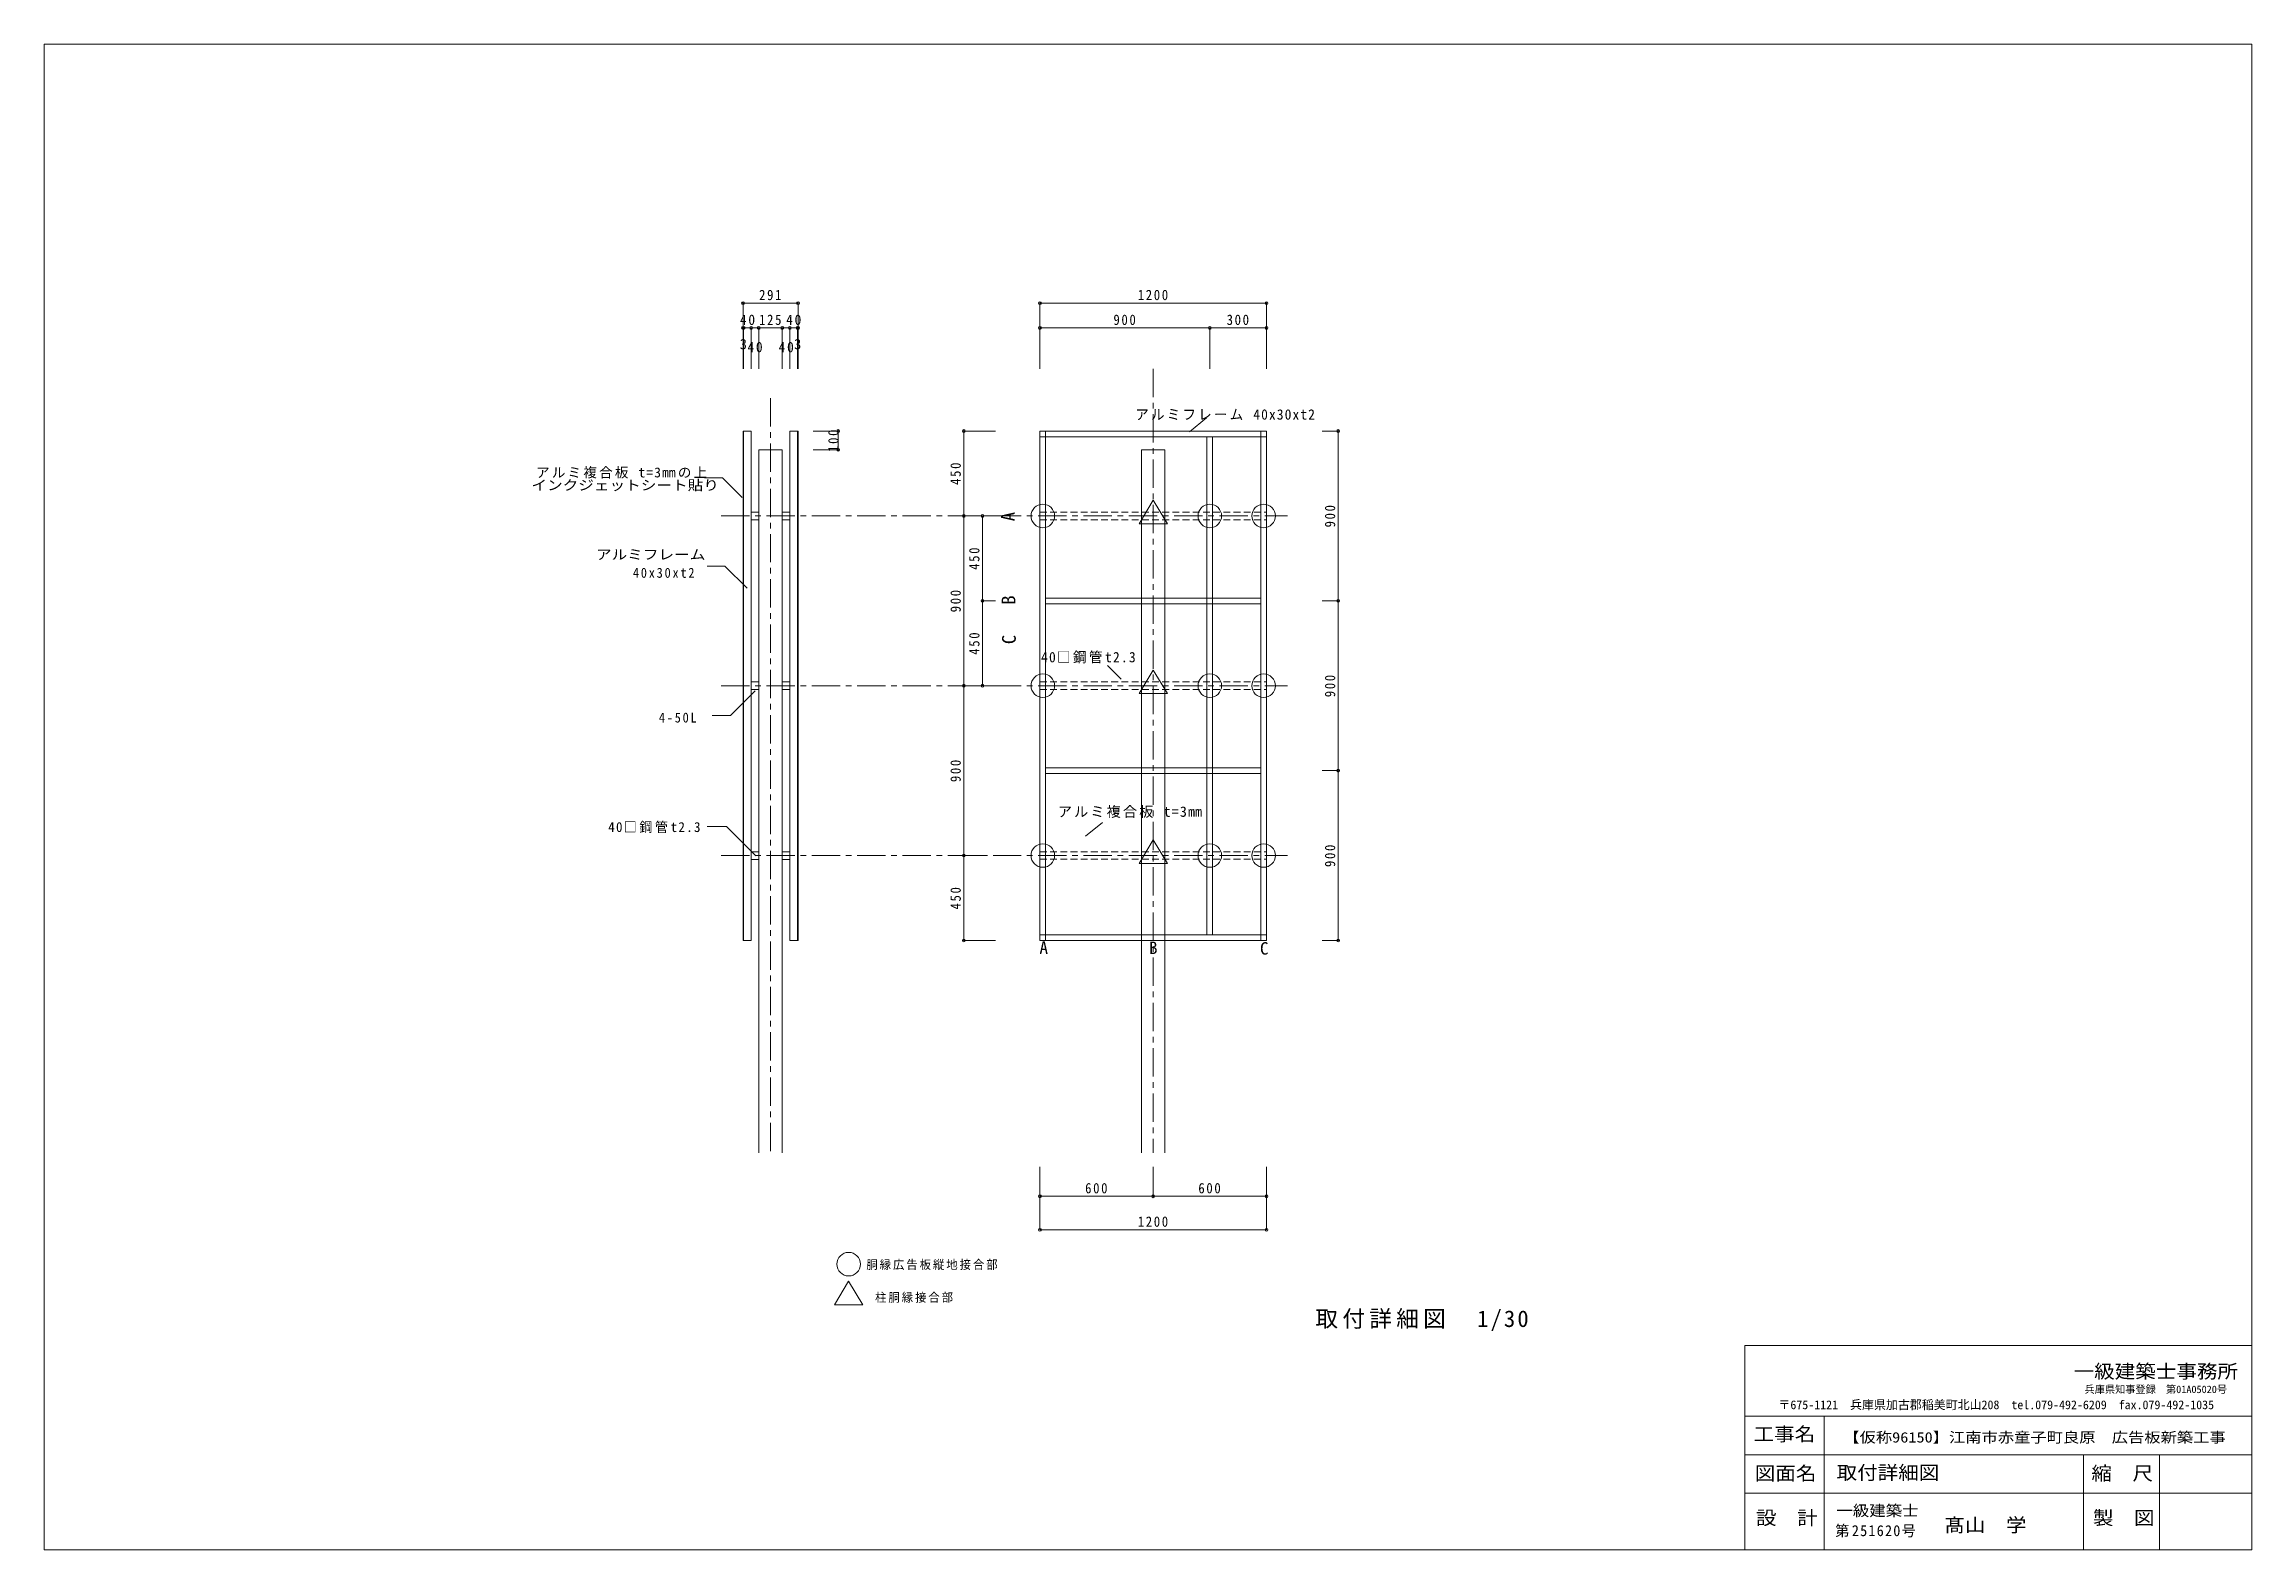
# Model space of a CAD drawing. Units: millimetres at full size, sheet at 1:30, with parts at 1:20 and 1:40. Extents: x -6170 to 5530, y -3753 to 4227.
import ezdxf
from ezdxf.enums import TextEntityAlignment as Align

# ---------------------------------------------------------------- set-up
doc = ezdxf.new("R2010")
doc.units = ezdxf.units.MM
doc.header["$LTSCALE"] = 30
doc.header["$PDMODE"] = 32
doc.header["$PDSIZE"] = 15
doc.linetypes.add('CHAIN1', pattern=[8, 5, -1, 1, -1])
doc.linetypes.add('DASHED1', pattern=[1.8, 1.2, -0.6])
for name, color, linetype, lineweight in [('0-0_芯', 7, 'Continuous', 9), ('0-2_躯体', 2, 'Continuous', 9), ('0-3_サッシ', 3, 'Continuous', 9), ('0-7_いろは', 7, 'Continuous', 9), ('0-8_外構', 7, 'DASHED1', 9), ('4-0', 3, 'Continuous', 9), ('6-0', 7, 'Continuous', 9)]:
    doc.layers.add(name, color=color, linetype=linetype, lineweight=lineweight)
doc.layers.add('7-0', color=7, linetype='Continuous')
doc.layers.add('7-A', color=7, linetype='Continuous')
doc.styles.add('ＭＳ ゴシック', font='')
doc.styles.get('ＭＳ ゴシック').set_extended_font_data('MS Gothic')

msp = doc.modelspace()

# ---------------------------------------------------------------- linework, layer by layer
at = {"layer": '0-0_芯', "color": 3, "linetype": 'CHAIN1'}
for p, q in [((-292.72, 2505.77), (-292.72, -1647.9)), ((-2320.7, 2350.95), (-2320.7, -1647.9))]:
    msp.add_line(p, q, dxfattribs=at)
at = {"layer": '0-0_芯', "color": 4}
for p, q in [((-2095.12, 2176.78), (-1962, 2176.78)), ((-2095.12, 2076.73), (-1962, 2076.73))]:
    msp.add_line(p, q, dxfattribs=at)
at = {"layer": '0-0_芯'}
for p, q in [((-1962, 2076.73), (-1962, 2176.78)), ((-461.92, 861.27), (-535.72, 933.58))]:
    msp.add_line(p, q, dxfattribs=at)
at = {"layer": '0-0_芯', "color": 5}
for p in [(-1962, 2176.78), (-1962, 2076.73)]:
    msp.add_point(p, dxfattribs=at)
at = {"layer": '0-2_躯体'}
for p, q in [((-2423.22, 2176.78), (-2466.24, 2176.78)), ((-2466.24, -523.22), (-2466.24, 2176.78)), ((-2463.24, -523.22), (-2463.24, 2176.78)), ((-2423.22, -523.22), (-2423.22, 2176.78)), ((-2218.18, 2176.78), (-2175.15, 2176.78)), ((-2218.18, -523.22), (-2218.18, 2176.78)), ((-2178.16, -523.22), (-2178.16, 2176.78)), ((-2175.15, -523.22), (-2175.15, 2176.78)), ((-892.72, 2176.78), (307.28, 2176.78)), ((-892.72, 2176.78), (-892.72, -523.22)), ((-892.72, 2146.77), (307.28, 2146.77)), ((-862.7, 2176.78), (-862.7, -523.22)), ((-7.72, 2146.77), (-7.72, -493.2)), ((22.29, 2146.77), (22.29, -493.2)), ((277.27, 2176.78), (277.27, -523.22)), ((307.28, 2176.78), (307.28, -523.22)), ((-862.7, 1291.79), (277.27, 1291.79)), ((-862.7, 1261.77), (277.27, 1261.77)), ((-862.7, 391.79), (277.27, 391.79)), ((-862.7, 361.77), (277.27, 361.77)), ((-2423.22, -523.22), (-2466.24, -523.22)), ((-2218.18, -523.22), (-2175.15, -523.22)), ((-892.72, -493.2), (307.28, -493.2)), ((-892.72, -523.22), (307.28, -523.22))]:
    msp.add_line(p, q, dxfattribs=at)
at = {"layer": '0-3_サッシ'}
for p, q in [((-2383.2, 2076.73), (-2383.2, -1647.9)), ((-355.22, 2076.73), (-230.22, 2076.73)), ((-355.22, 2076.73), (-355.22, -1647.9)), ((-230.22, 2076.73), (-230.22, -1647.9))]:
    msp.add_line(p, q, dxfattribs=at)
msp.add_lwpolyline([(-2383.2, 2076.73), (-2258.2, 2076.73), (-2258.2, -1647.9)], dxfattribs=at)
at = {"layer": '0-7_いろは'}
for p, q in [((-2466.24, 2854.57), (-2175.15, 2854.57)), ((-892.72, 2854.57), (307.28, 2854.57)), ((-2466.24, 2723.19), (-2463.24, 2723.19)), ((-2463.24, 2723.19), (-2423.22, 2723.19)), ((-2423.22, 2723.19), (-2383.2, 2723.19)), ((-2383.2, 2723.19), (-2258.2, 2723.19)), ((-2258.2, 2723.19), (-2218.18, 2723.19)), ((-2218.18, 2723.19), (-2178.16, 2723.19)), ((-2178.16, 2723.19), (-2175.15, 2723.19)), ((-892.72, 2723.19), (7.28, 2723.19)), ((7.28, 2723.19), (307.28, 2723.19)), ((-1296.69, 2176.78), (-1296.69, 1726.78)), ((687.62, 2176.78), (687.62, 1276.78)), ((-1296.69, 1726.78), (-1296.69, 826.78)), ((-1197.72, 1726.78), (-1197.72, 1276.78)), ((-1197.72, 1276.78), (-1197.72, 826.78)), ((687.62, 1276.78), (687.62, 376.78)), ((-1296.69, 826.78), (-1296.69, -73.22)), ((687.62, 376.78), (687.62, -523.22)), ((-1296.69, -73.22), (-1296.69, -523.22)), ((-892.72, -1879.15), (-292.72, -1879.15)), ((-292.72, -1879.15), (307.28, -1879.15)), ((-892.72, -2056.61), (307.28, -2056.61))]:
    msp.add_line(p, q, dxfattribs=at)
at = {"layer": '0-7_いろは', "color": 4}
for p, q in [((-2466.24, 2854.57), (-2466.24, 2723.19)), ((-2175.15, 2854.57), (-2175.15, 2723.19)), ((-892.72, 2854.57), (-892.72, 2723.19)), ((307.28, 2854.57), (307.28, 2723.19)), ((-2466.24, 2723.19), (-2466.24, 2505.77)), ((-2463.24, 2723.19), (-2463.24, 2505.77)), ((-2423.22, 2723.19), (-2423.22, 2505.77)), ((-2383.2, 2723.19), (-2383.2, 2505.77)), ((-2258.2, 2723.19), (-2258.2, 2505.77)), ((-2218.18, 2723.19), (-2218.18, 2505.77)), ((-2178.16, 2723.19), (-2178.16, 2505.77)), ((-2175.15, 2723.19), (-2175.15, 2505.77)), ((-892.72, 2723.19), (-892.72, 2505.77)), ((7.28, 2723.19), (7.28, 2505.77)), ((307.28, 2723.19), (307.28, 2505.77)), ((-1296.69, 2176.78), (-1128.46, 2176.78)), ((687.62, 2176.78), (603.24, 2176.78)), ((-1296.69, 1726.78), (-1197.72, 1726.78)), ((-1197.72, 1726.78), (-1128.46, 1726.78)), ((-1197.72, 1276.78), (-1128.46, 1276.78)), ((687.62, 1276.78), (603.24, 1276.78)), ((-1296.69, 826.78), (-1197.72, 826.78)), ((-1197.72, 826.78), (-1128.46, 826.78)), ((687.62, 376.78), (603.24, 376.78)), ((-1296.69, -73.22), (-1197.72, -73.22)), ((-1296.69, -523.22), (-1128.46, -523.22)), ((687.62, -523.22), (603.24, -523.22)), ((-892.72, -1879.15), (-892.72, -1723.44)), ((-292.72, -1879.15), (-292.72, -1723.44)), ((307.28, -1879.15), (307.28, -1723.44)), ((-892.72, -2056.61), (-892.72, -1879.15)), ((307.28, -2056.61), (307.28, -1879.15))]:
    msp.add_line(p, q, dxfattribs=at)
at = {"layer": '0-7_いろは', "color": 5}
for p in [(-2466.24, 2854.57), (-2175.15, 2854.57), (-892.72, 2854.57), (307.28, 2854.57), (-2466.24, 2723.19), (-2463.24, 2723.19), (-2423.22, 2723.19), (-2383.2, 2723.19), (-2258.2, 2723.19), (-2218.18, 2723.19), (-2178.16, 2723.19), (-2175.15, 2723.19), (-892.72, 2723.19), (7.28, 2723.19), (307.28, 2723.19), (-1296.69, 2176.78), (687.62, 2176.78), (-1296.69, 1726.78), (-1197.72, 1726.78), (-1197.72, 1276.78), (687.62, 1276.78), (-1296.69, 826.78), (-1197.72, 826.78), (687.62, 376.78), (-1296.69, -73.22), (-1296.69, -523.22), (687.62, -523.22), (-892.72, -1879.15), (-292.72, -1879.15), (307.28, -1879.15), (-892.72, -2056.61), (307.28, -2056.61)]:
    msp.add_point(p, dxfattribs=at)
at = {"layer": '0-8_外構', "color": 6, "linetype": 'CHAIN1'}
for p, q in [((-2581.63, 1726.78), (419.25, 1726.78)), ((-2581.63, 826.78), (419.25, 826.78)), ((-2581.63, -73.22), (419.25, -73.22))]:
    msp.add_line(p, q, dxfattribs=at)
at = {"layer": '0-8_外構'}
for p, q in [((-892.72, 1746.78), (307.28, 1746.78)), ((-892.72, 1706.78), (307.28, 1706.78)), ((-892.72, 846.78), (307.28, 846.78)), ((-892.72, 806.78), (307.28, 806.78)), ((-892.72, -53.22), (307.28, -53.22)), ((-892.72, -93.22), (307.28, -93.22))]:
    msp.add_line(p, q, dxfattribs=at)
at = {"layer": '4-0', "color": 7}
for p, q in [((-11.01, 2246.93), (-100.96, 2173.22)), ((-2575.17, 1929.05), (-2670.4, 1929.05)), ((-2471.37, 1825.25), (-2575.17, 1929.05)), ((-2562.07, 1460.96), (-2657.2, 1460.96)), ((-2444.34, 1343.23), (-2562.07, 1460.96)), ((-2402.34, 799.78), (-2533.71, 668.4)), ((-2533.71, 668.4), (-2629.28, 668.4)), ((-561.95, 102.76), (-651.9, 29.05))]:
    msp.add_line(p, q, dxfattribs=at)
at = {"layer": '4-0', "color": 6}
for p, q in [((-292.72, 1809.93), (-367.75, 1684.87)), ((-292.72, 1809.93), (-217.68, 1684.87)), ((-367.75, 1685.09), (-217.68, 1685.09)), ((-292.72, 910.16), (-217.68, 785.09)), ((-292.72, 10.16), (-367.75, -114.91)), ((-292.72, 10.16), (-217.68, -114.91)), ((-367.75, -114.91), (-217.68, -114.91)), ((-1906.69, -2328.77), (-1981.73, -2453.84)), ((-1906.69, -2328.77), (-1831.66, -2453.84)), ((-1981.73, -2453.84), (-1831.66, -2453.84))]:
    msp.add_line(p, q, dxfattribs=at)
at = {"layer": '4-0'}
for p, q in [((-2423.22, 1746.79), (-2383.2, 1746.79)), ((-2423.22, 1706.77), (-2423.22, 1746.79)), ((-2383.2, 1706.77), (-2423.22, 1706.77)), ((-2383.2, 1746.79), (-2383.2, 1706.77)), ((-2258.2, 1746.79), (-2258.2, 1706.77)), ((-2218.18, 1746.79), (-2258.2, 1746.79)), ((-2258.2, 1706.77), (-2218.18, 1706.77)), ((-2218.18, 1706.77), (-2218.18, 1746.79)), ((-2423.22, 846.79), (-2383.2, 846.79)), ((-2423.22, 806.77), (-2423.22, 846.79)), ((-2383.2, 846.79), (-2383.2, 806.77)), ((-2258.2, 846.79), (-2258.2, 806.77)), ((-2218.18, 846.79), (-2258.2, 846.79)), ((-2218.18, 806.77), (-2218.18, 846.79)), ((-2383.2, 806.77), (-2423.22, 806.77)), ((-2258.2, 806.77), (-2218.18, 806.77)), ((-2423.22, -53.21), (-2383.2, -53.21)), ((-2423.22, -93.23), (-2423.22, -53.21)), ((-2383.2, -93.23), (-2423.22, -93.23)), ((-2383.2, -53.21), (-2383.2, -93.23)), ((-2258.2, -53.21), (-2258.2, -93.23)), ((-2218.18, -53.21), (-2258.2, -53.21)), ((-2258.2, -93.23), (-2218.18, -93.23)), ((-2218.18, -93.23), (-2218.18, -53.21))]:
    msp.add_line(p, q, dxfattribs=at)
at = {"layer": '4-0', "color": 6}
msp.add_lwpolyline([(-292.72, 910.16), (-367.75, 785.09), (-217.68, 785.09)], dxfattribs=at)
at = {"layer": '4-0', "color": 7}
msp.add_lwpolyline([(-2399.09, -74.56), (-2554.57, 80.91), (-2656.58, 80.91)], dxfattribs=at)
at = {"layer": '4-0', "color": 6}
for centre in [(-877.71, 1726.78), (7.28, 1726.78), (292.28, 1726.78), (-877.71, 826.78), (7.28, 826.78), (292.28, 826.78), (-877.71, -73.22), (7.28, -73.22), (292.28, -73.22), (-1906.69, -2238.76)]:
    msp.add_circle(centre, 62.35, dxfattribs=at)
at = {"layer": '6-0'}
for p, q in [((5529.72, -3752.87), (5529.72, -2744.16)), ((5529.72, -3044.11), (2842.29, -3044.11)), ((3263.14, -3044.11), (3263.14, -3752.87)), ((5529.72, -3248.51), (2842.29, -3248.51)), ((4637.08, -3248.51), (4637.08, -3752.87)), ((5039.89, -3248.51), (5039.89, -3752.87)), ((5529.72, -3452.92), (2842.29, -3452.92)), ((5529.72, -3752.87), (2842.29, -3752.87))]:
    msp.add_line(p, q, dxfattribs=at)
msp.add_lwpolyline([(5529.72, 4227.13), (-6170.28, 4227.13), (-6170.28, -3752.87), (5529.72, -3752.87)], close=True, dxfattribs=at)
msp.add_lwpolyline([(5529.72, -2669.16), (2842.29, -2669.16), (2842.29, -3752.87)], dxfattribs=at)

# ---------------------------------------------------------------- texts
at = {"layer": '0-0_芯', "style": 'ＭＳ ゴシック', "width": 1.1}
for s, height, p in [('一級建築士事務所', 72.58, (4585.17, -2865.04)), ('一級建築士', 58.06, (3327.96, -3591.33)), ('髙山\u3000学', 72.58, (3899.85, -3679.37))]:
    msp.add_text(s, height=height, dxfattribs=at).set_placement(p, align=Align.BOTTOM_LEFT)
at = {"layer": '0-0_芯', "style": 'ＭＳ ゴシック'}
msp.add_text('兵庫県知事登録\u3000第01A05020号', height=39.59, dxfattribs=at).set_placement((4642.79, -2933.91), align=Align.BOTTOM_LEFT)
at = {"layer": '0-0_芯', "insert": (-1959.52, 2066.01), "char_height": 54.99, "attachment_point": 7, "rotation": 90, "style": 'ＭＳ ゴシック'}
msp.add_mtext('\\T1.26;\\W0.9;100', dxfattribs=at)
at = {"layer": '0-0_芯', "insert": (3321.88, -3686.61), "char_height": 58.06, "attachment_point": 7, "style": 'ＭＳ ゴシック'}
msp.add_mtext('\\T1.17;\\W0.95;第251620号', dxfattribs=at)
at = {"layer": '0-7_いろは', "style": 'ＭＳ ゴシック'}
for p in [(-2483.49, 2593.4), (-2195.4, 2593.4)]:
    msp.add_text('3', height=54.99, dxfattribs=at).set_placement(p, align=Align.BOTTOM_LEFT)
at = {"layer": '0-7_いろは', "char_height": 54.99, "attachment_point": 7, "style": 'ＭＳ ゴシック'}
for s, insert in [('\\T1.26;\\W0.9;291', (-2381.45, 2869.57)), ('\\T1.26;\\W0.9;1200', (-374.47, 2869.57)), ('\\T1.26;\\W0.95;40', (-2482.98, 2738.19)), ('\\T1.26;\\W0.9;125', (-2381.45, 2738.19)), ('\\T1.26;\\W0.95;40', (-2237.92, 2738.19)), ('\\T1.26;\\W0.9;900', (-503.47, 2738.19)), ('\\T1.26;\\W0.9;300', (96.53, 2738.19)), ('\\T1.26;\\W0.95;40', (-2442.96, 2593.4)), ('\\T1.26;\\W0.95;40', (-2277.94, 2593.4)), ('\\T1.26;\\W0.9;600', (-653.47, -1864.15)), ('\\T1.26;\\W0.9;600', (-53.47, -1864.15)), ('\\T1.26;\\W0.9;1200', (-374.47, -2041.61))]:
    msp.add_mtext(s, dxfattribs=dict(at, insert=insert))
at = {"layer": '0-7_いろは', "char_height": 54.99, "attachment_point": 7, "rotation": 90, "style": 'ＭＳ ゴシック'}
for s, insert in [('\\T1.26;\\W0.9;450', (-1311.69, 1891.03)), ('\\T1.26;\\W0.9;900', (672.62, 1666.03)), ('\\T1.26;\\W0.9;450', (-1212.72, 1441.03)), ('\\T1.26;\\W0.9;900', (-1311.69, 1216.03)), ('\\T1.26;\\W0.9;450', (-1212.72, 991.03)), ('\\T1.26;\\W0.9;900', (672.62, 766.03)), ('\\T1.26;\\W0.9;900', (-1311.69, 316.03)), ('\\T1.26;\\W0.9;900', (672.62, -133.97)), ('\\T1.26;\\W0.9;450', (-1311.69, -358.97))]:
    msp.add_mtext(s, dxfattribs=dict(at, insert=insert))
at = {"layer": '4-0', "color": 7, "style": 'ＭＳ ゴシック', "width": 1.15}
for s, p in [('インクジェットシート貼り', (-3588.02, 1847.45)), ('アルミフレーム', (-3245.64, 1480.06))]:
    msp.add_text(s, height=52.79, dxfattribs=at).set_placement(p, align=Align.BOTTOM_LEFT)
at = {"layer": '4-0', "color": 7, "style": 'ＭＳ ゴシック'}
for s, p in [('A', (-1004.42, 1698.43)), ('B', (-1001.37, 1256.04)), ('C', (-999.22, 1046.98))]:
    msp.add_text(s, height=72.58, rotation=90, dxfattribs=at).set_placement(p, align=Align.BOTTOM_LEFT)
at = {"layer": '4-0', "color": 7, "attachment_point": 7, "style": 'ＭＳ ゴシック'}
for s, insert, char_height in [('\\T1.17;\\W0.95;アルミフレーム\\~40x30xt2', (-387.33, 2234.39), 54.99), ('\\T1.16;アルミ複合板\\~t=3㎜の上', (-3563.34, 1925.1), 52.79), ('\\T1.3;\\W0.9;40x30xt2', (-3050.14, 1398.17), 52.79), ('\\T1.19;\\W0.95;40□鋼管t2.3', (-887.05, 944.94), 54.99), ('\\T1.3;\\W0.9;4-50L', (-2912.42, 631.05), 52.79), ('\\T1.15;アルミ複合板\\~t=3㎜', (-798.32, 126.19), 54.99), ('\\T1.21;\\W0.95;40□鋼管t2.3', (-3180.86, 45.7), 52.79), ('\\T1.18;\\W0.95;胴縁広告板縦地接合部', (-1812.78, -2270.26), 46.19), ('\\T1.18;\\W0.95;柱胴縁接合部', (-1766.63, -2443.65), 46.19)]:
    msp.add_mtext(s, dxfattribs=dict(at, insert=insert, char_height=char_height))
at = {"layer": '6-0', "style": 'ＭＳ ゴシック'}
msp.add_text('〒675-1121\u3000兵庫県加古郡稲美町北山208  tel.079-492-6209  fax.079-492-1035', height=46.45, dxfattribs=at).set_placement((3020.76, -3021.33), align=Align.BOTTOM_LEFT)
for s, height, width, p in [('工事名', 72.58, 1.1, (2889.18, -3197.58)), ('【仮称96150】江南市赤童子町良原\u3000広告板新築工事', 54.99, 1.15, (3364.6, -3200.58)), ('図面名', 72.58, 1.1, (2895.58, -3405.46)), ('取付詳細図', 72.58, 1.1, (3329.08, -3401.53)), ('縮\u3000尺', 72.58, 1.1, (4679.57, -3405.46)), ('設\u3000計', 72.58, 1.1, (2901.99, -3641.22)), ('製\u3000図', 72.58, 1.1, (4687.43, -3641.22))]:
    msp.add_text(s, height=height, dxfattribs=dict(at, width=width)).set_placement(p, align=Align.BOTTOM_LEFT)
at = {"layer": '7-0', "style": 'ＭＳ ゴシック'}
for s, p in [('A', (-895.26, -613.9)), ('B', (-314.93, -614.9)), ('C', (273.18, -617.98))]:
    msp.add_text(s, height=65.98, dxfattribs=at).set_placement(p, align=Align.BOTTOM_LEFT)
at = {"layer": '7-A', "insert": (566.75, -2593.21), "char_height": 87.98, "attachment_point": 7, "style": 'ＭＳ ゴシック'}
msp.add_mtext('\\T1.19;取付詳細図\u30001/30', dxfattribs=at)

doc.saveas('drawing.dxf')
